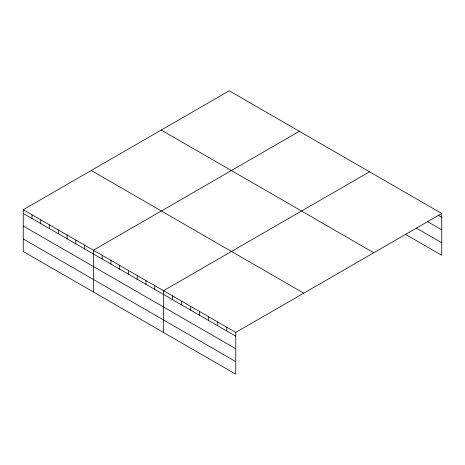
<?xml version="1.0" encoding="UTF-8"?>
<svg xmlns="http://www.w3.org/2000/svg" width="465" height="465" viewBox="0 0 465 465"><rect width="100%" height="100%" fill="white"/><g stroke="black" fill="none" stroke-linecap="round" stroke-linejoin="round"><path stroke-width="0.7" d="M23.25 209.721L235.772 332.417L235.772 374.197L23.25 251.501L23.25 209.721L229.228 90.803L441.75 213.499L441.75 255.279L405.62 234.418M299.361 131.293L93.384 250.211L93.384 291.991M369.495 171.783L163.511 290.701L163.511 332.481M235.772 332.417L441.75 213.499M438.135 215.167L441.75 217.254M427.3 221.456L441.75 229.803M416.46 228.129L441.75 242.73M161.256 130.043L373.779 252.745M91.221 170.475L303.744 293.177M23.25 213.476L235.772 336.172M23.25 226.025L235.772 348.721M23.25 238.952L235.772 361.654M226.74 327.203L226.74 330.958M217.707 321.989L217.707 325.744M208.675 316.775L208.675 320.53M199.642 311.562L199.642 315.317M190.609 306.348L190.609 310.103M181.577 301.128L181.577 304.889M172.544 295.914L172.544 299.669M154.746 285.638L154.746 289.393M145.981 280.581L145.981 284.336M137.216 275.518L137.216 279.273M128.45 270.456L128.45 274.211M119.679 265.393L119.679 269.148M110.914 260.336L110.914 264.091M102.149 255.273L102.149 259.028M84.618 245.148L84.618 248.903M75.847 240.091L75.847 243.846M67.082 235.028L67.082 238.783M58.317 229.966L58.317 233.721M49.552 224.903L49.552 228.658M40.781 219.846L40.781 223.601M32.015 214.784L32.015 218.538"/></g></svg>
